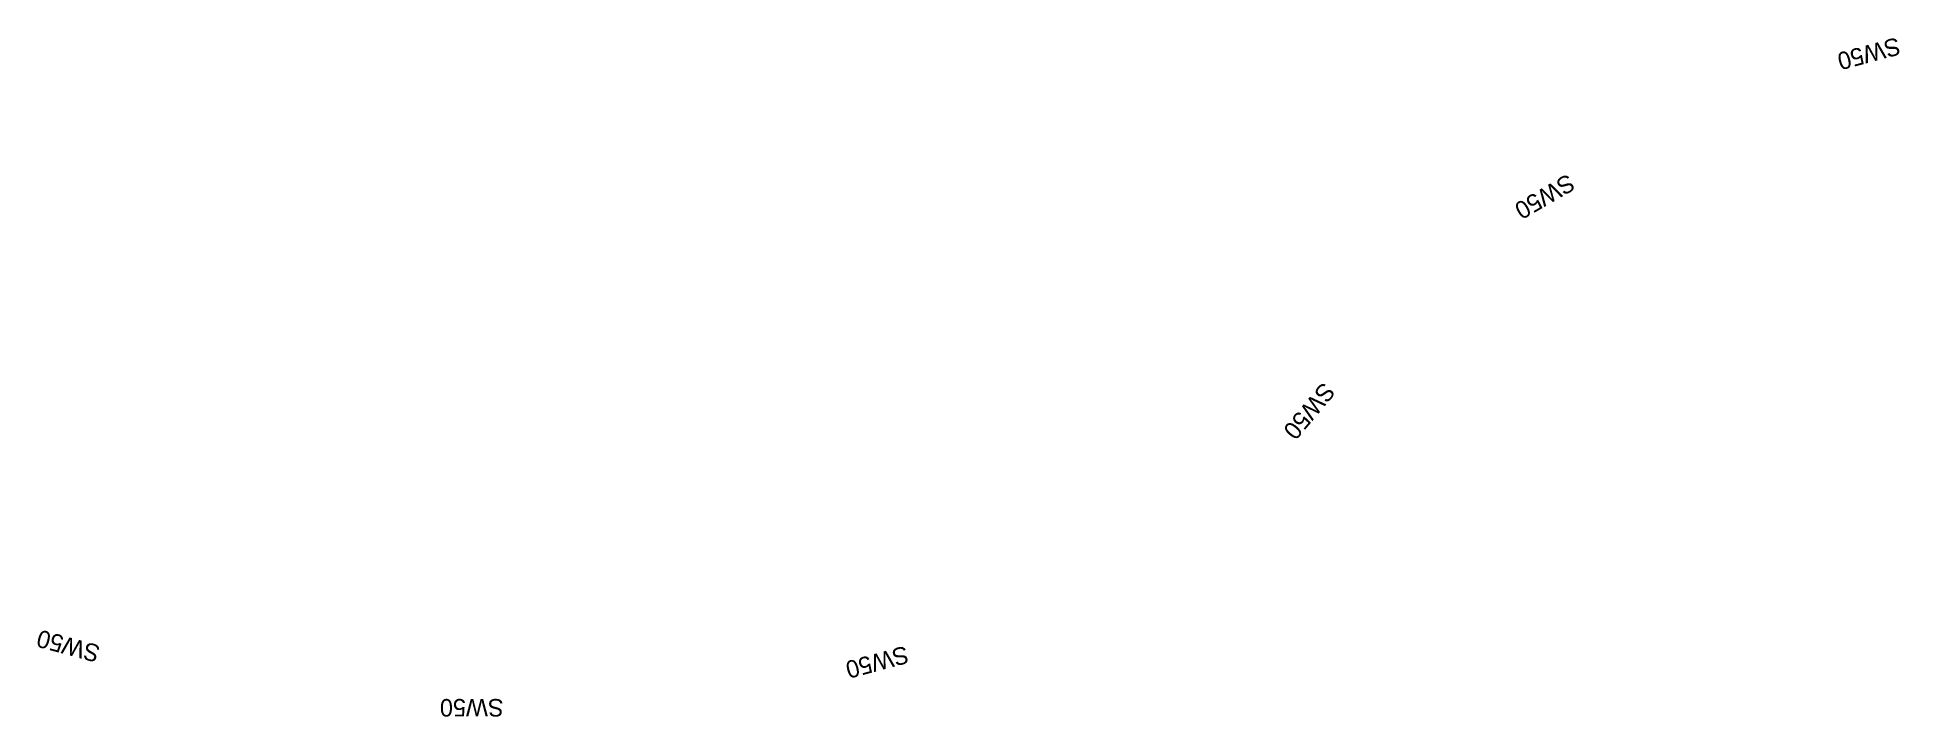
# Model space of a CAD drawing. Header units: metres. Extents: x 91 to 259, y -199 to -25.
# Drawn here: x 137.6 to 244.1, y -198.8 to -160 of the extents above; entities outside this region: 3.
import ezdxf

# ---------------------------------------------------------------- set-up
doc = ezdxf.new("R2010")
doc.units = ezdxf.units.M

msp = doc.modelspace()

# ---------------------------------------------------------------- texts
at = {"layer": 'BFab', "color": 6, "width": 0.26}
for s, p in [('R16 ', (258.9, -25.200001)), ('R17 ', (258.900003, -25.199997))]:
    msp.add_text(s, height=0.26, rotation=180, dxfattribs=at).set_placement(p)
msp.add_text('R16 ', height=0.26, dxfattribs=at).set_placement((90.800001, -29.799994))
at = {"layer": 'BFab', "color": 6}
for rotation, p in [(-165, (243.960262, -159.995515)), (-150, (225.125611, -167.77745)), (-130, (211.121816, -179.664983)), (165, (141.280689, -194.798426)), (-165, (187.266336, -194.775246)), (180, (164.277501, -197.833336))]:
    msp.add_text('SW50 ', height=1, rotation=rotation, dxfattribs=at).set_placement(p)

doc.saveas('drawing.dxf')
